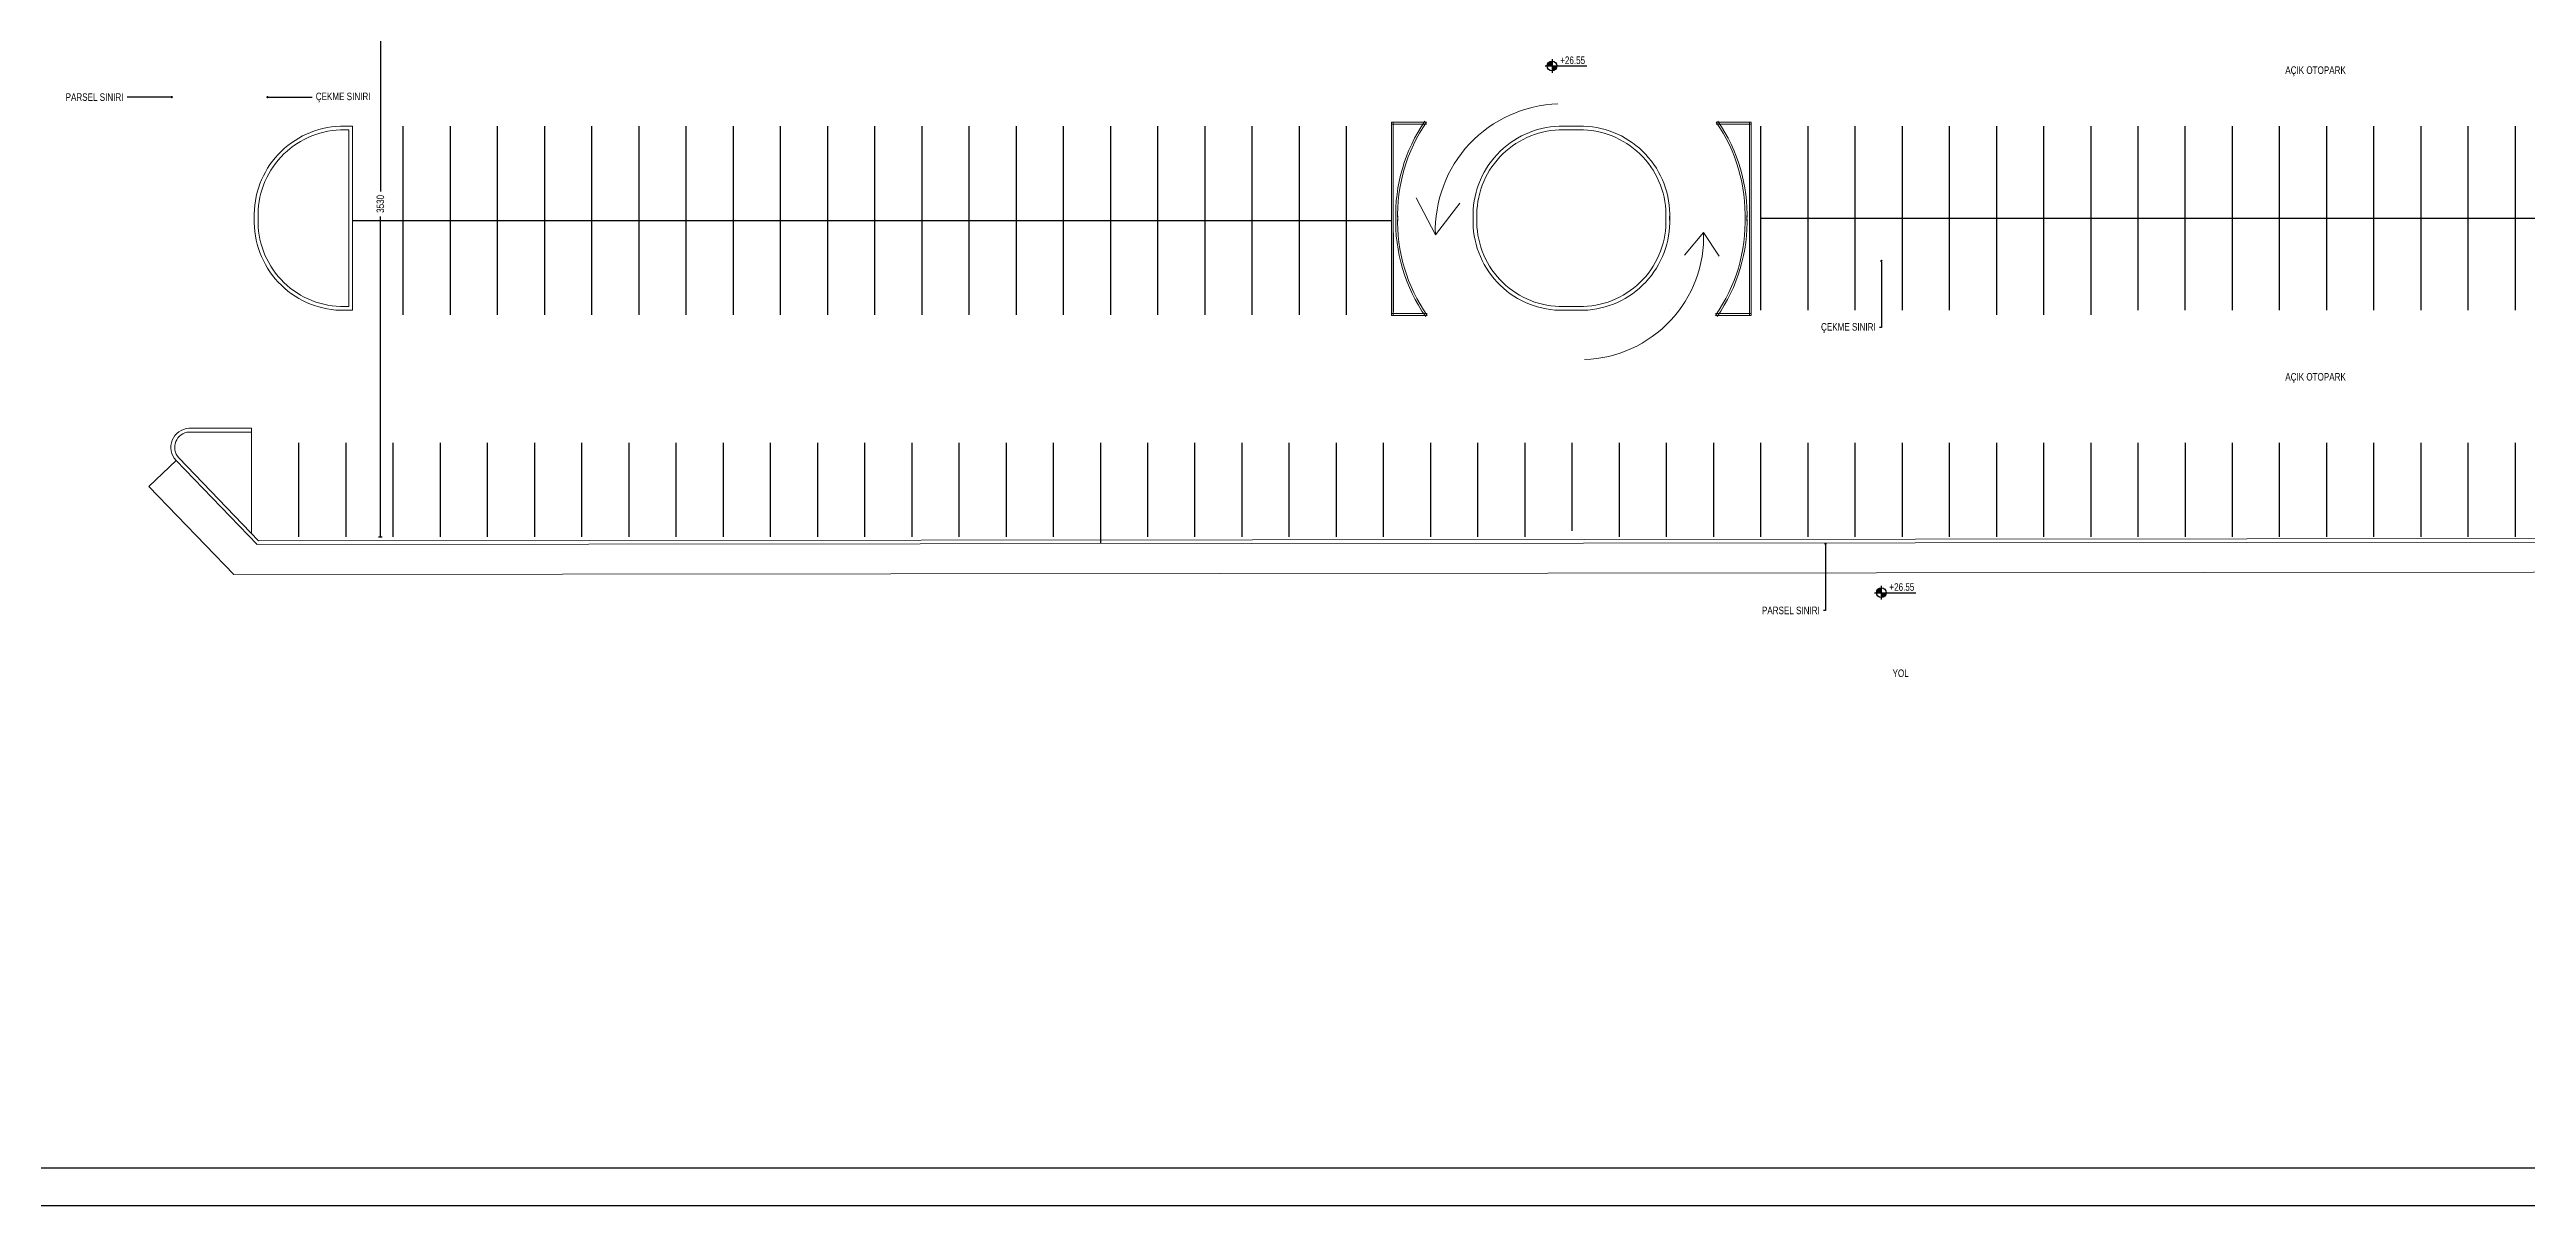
# Model space of a CAD drawing. Header units: centimetres. Extents: x 26569 to 160723, y -3143 to 14565.
# Drawn here: x 30480 to 37045, y -3143 to -78 of the extents above; entities that cross this region are included whole.
import ezdxf
from ezdxf import colors
from ezdxf.entities.mleader import LeaderData, LeaderLine
from ezdxf.enums import TextEntityAlignment as Align
from ezdxf.math import Vec2, Vec3

# ---------------------------------------------------------------- set-up
doc = ezdxf.new("R2010")
doc.units = ezdxf.units.CM
doc.header["$LTSCALE"] = 100
for name, color, linetype in [('A-ANNO-DIMS', 187, 'Continuous'), ('A-ANNO-NOTE', 1, 'Continuous'), ('A-ANNO-TEXT', 50, 'Continuous'), ('A-ANNO-TTBL', 157, 'Continuous'), ('L-PRKG', 39, 'Continuous'), ('L-SITE-CURB', 33, 'Continuous')]:
    doc.layers.add(name, color=color, linetype=linetype)
doc.styles.add('Fields_100', font='act_simplex.shx', dxfattribs={"width": 0.8, "height": 20})
doc.styles.add('Fields_200', font='act_simplex.shx', dxfattribs={"width": 0.8, "height": 40})
doc.dimstyles.new('FIELDS_100', dxfattribs={"dimscale": 0, "dimtxt": 20, "dimasz": 5, "dimexe": 5, "dimexo": 5, "dimgap": 5, "dimtad": 0, "dimdec": 0, "dimzin": 0, "dimdsep": 46, "dimtxsty": 'Fields_100', "dimblk": 'DOT', "dimcen": 0.09, "dimclrt": 50, "dimadec": 0, "dimazin": 0, "dimtfac": 1, "dimtdec": 0, "dimtix": 1, "dimtofl": 0, "dimtmove": 1, "dimatfit": 3, "dimfxl": 5, "dimfxlon": 1, "dimtolj": 1, "dimtzin": 0, "dimarcsym": 0})

# ---------------------------------------------------------------- blocks, each defined once
blk = doc.blocks.new('Kot_plan')
h = blk.add_hatch(color=0)
h.paths.add_polyline_path([(0, 13, 0.414214), (-13, 0), (0, 0)])
h.paths.add_polyline_path([(13, 0), (0, 0), (0, -13, 0.414214)])
at = {"color": 0}
for p, q in [((-18, 0), (92, 0)), ((0, 18), (0, -18))]:
    blk.add_line(p, q, dxfattribs=at)
blk.add_circle((0, 0), 13, dxfattribs=at)
at = {"color": 0, "style": 'Fields_100', "width": 0.8}
blk.add_attdef('BITMISKOT', (21.6, 5), '', height=20, dxfattribs=at)
blk.add_attdef('KABAKOT', text='', height=20, dxfattribs=at).set_placement((21.6, -5), align=Align.TOP_LEFT)
blk = doc.blocks.new('_Dot')
at = {"color": 0, "linetype": 'ByBlock', "lineweight": -2}
blk.add_line((-0.5, 0), (-1, 0), dxfattribs=at)
at = {"color": 0, "linetype": 'ByBlock', "const_width": 0.5}
blk.add_lwpolyline([(-0.25, 0, 1), (0.25, 0, 1)], format="xyb", close=True, dxfattribs=at)
blk = doc.blocks.new('*D641')
at = {"layer": 'A-ANNO-DIMS', "color": 0, "lineweight": -2, "transparency": 16777216}
for p, q in [((31351.7, 395.4), (31361.7, 395.4)), ((31356.7, 390.4), (31356.7, -454)), ((31356.7, -1364.8), (31356.7, -520.4)), ((31351.7, -1369.8), (31361.7, -1369.8))]:
    blk.add_line(p, q, dxfattribs=at)
at = {"layer": 'DEFPOINTS', "color": 0, "transparency": 16777216}
for p in [(31293.9, 395.4), (31295.7, -1369.8), (31356.7, -1369.8)]:
    blk.add_point(p, dxfattribs=at)
at = {"layer": 'A-ANNO-DIMS', "color": 0, "lineweight": -2, "transparency": 16777216, "xscale": 5, "yscale": 5, "zscale": 5}
for p, rotation in [((31356.7, 395.4), 90), ((31356.7, -1369.8), 270)]:
    blk.add_blockref('_Dot', p, dxfattribs=dict(at, rotation=rotation))
at = {"layer": 'A-ANNO-DIMS', "color": 50, "transparency": 16777216, "insert": (31356.7, -487.2), "char_height": 20, "attachment_point": 5, "rotation": 90, "style": 'Fields_100'}
blk.add_mtext('\\A1;3530', dxfattribs=at)

msp = doc.modelspace()

# ---------------------------------------------------------------- linework, layer by layer
at = {"layer": 'A-ANNO-NOTE', "color": 251, "true_color": 0x636466}
msp.add_line((34041.67, -564.02), (34041.67, -772.46), dxfattribs=at)
at = {"layer": 'A-ANNO-TTBL'}
for points in [[(157421.04, -3142.83), (157421.04, 9557.17), (26568.76, 9557.19), (26568.76, -3142.81)], [(157321.04, -3042.83), (157321.04, 9457.17), (26668.76, 9457.19), (26668.76, -3042.81)]]:
    msp.add_lwpolyline(points, close=True, dxfattribs=at)
at = {"layer": 'L-PRKG'}
for p, q in [((31416.67, -281.19), (31416.67, -531.19)), ((31541.67, -281.19), (31541.67, -531.19)), ((31666.67, -281.19), (31666.67, -531.19)), ((31791.67, -281.19), (31791.67, -531.19)), ((31916.67, -281.19), (31916.67, -531.19)), ((32041.67, -281.19), (32041.67, -531.19)), ((32166.67, -281.19), (32166.67, -531.19)), ((32291.67, -281.19), (32291.67, -531.19)), ((32416.67, -281.19), (32416.67, -531.19)), ((32541.67, -281.19), (32541.67, -531.19)), ((32666.67, -281.19), (32666.67, -531.19)), ((32791.67, -281.19), (32791.67, -531.19)), ((32916.67, -281.19), (32916.67, -531.19)), ((33041.67, -281.19), (33041.67, -531.19)), ((33041.67, -281.19), (33041.67, -531.19)), ((33166.67, -281.19), (33166.67, -531.19)), ((33291.67, -281.19), (33291.67, -531.19)), ((33416.67, -281.19), (33416.67, -531.19)), ((33541.67, -281.19), (33541.67, -531.19)), ((33666.67, -281.19), (33666.67, -531.19)), ((33791.67, -281.19), (33791.67, -531.19)), ((33916.67, -281.19), (33916.67, -531.19)), ((35015.04, -281.19), (35015.04, -769.28)), ((35140.04, -281.19), (35140.04, -769.28)), ((35265.04, -281.19), (35265.04, -769.28)), ((35390.04, -281.19), (35390.04, -769.28)), ((35515.04, -281.19), (35515.04, -769.28)), ((35640.04, -281.19), (35640.04, -781.19)), ((35640.04, -281.19), (35640.04, -781.19)), ((35765.04, -281.19), (35765.04, -781.19)), ((35890.04, -281.19), (35890.04, -781.19)), ((36015.04, -281.19), (36015.04, -769.28)), ((36140.04, -281.19), (36140.04, -769.28)), ((36265.04, -281.19), (36265.04, -769.28)), ((36390.04, -281.19), (36390.04, -769.28)), ((36515.04, -281.19), (36515.04, -769.28)), ((36640.04, -281.19), (36640.04, -769.28)), ((36765.04, -281.19), (36765.04, -769.28)), ((36890.04, -281.19), (36890.04, -769.28)), ((37015.04, -281.19), (37015.04, -769.28)), ((31283.03, -531.19), (34036.64, -531.19)), ((31416.67, -531.19), (31416.67, -781.19)), ((31541.67, -531.19), (31541.67, -781.19)), ((31666.67, -531.19), (31666.67, -781.19)), ((31791.67, -531.19), (31791.67, -781.19)), ((31916.67, -531.19), (31916.67, -781.19)), ((32041.67, -531.19), (32041.67, -781.19)), ((32166.67, -531.19), (32166.67, -781.19)), ((32291.67, -531.19), (32291.67, -781.19)), ((32416.67, -531.19), (32416.67, -781.19)), ((32541.67, -531.19), (32541.67, -781.19)), ((32666.67, -531.19), (32666.67, -781.19)), ((32791.67, -531.19), (32791.67, -781.19)), ((32916.67, -531.19), (32916.67, -781.19)), ((33041.67, -531.19), (33041.67, -781.19)), ((33041.67, -531.19), (33041.67, -781.19)), ((33166.67, -531.19), (33166.67, -781.19)), ((33291.67, -531.19), (33291.67, -781.19)), ((33416.67, -531.19), (33416.67, -781.19)), ((33541.67, -531.19), (33541.67, -781.19)), ((33666.67, -531.19), (33666.67, -781.19)), ((33791.67, -531.19), (33791.67, -781.19)), ((33916.67, -531.19), (33916.67, -781.19)), ((35015.04, -525.24), (41016.37, -525.24)), ((31140.07, -1120.28), (31140.07, -1370.28)), ((31265.07, -1120.28), (31265.07, -1370.28)), ((31390.07, -1120.28), (31390.07, -1370.28)), ((31515.07, -1120.28), (31515.07, -1370.28)), ((31640.07, -1120.28), (31640.07, -1370.28)), ((31765.07, -1120.28), (31765.07, -1370.28)), ((31890.07, -1120.28), (31890.07, -1370.28)), ((32015.07, -1120.28), (32015.07, -1370.28)), ((32140.07, -1120.28), (32140.07, -1370.28)), ((32265.07, -1120.28), (32265.07, -1370.28)), ((32390.07, -1120.28), (32390.07, -1370.28)), ((32515.07, -1120.28), (32515.07, -1370.28)), ((32640.07, -1120.28), (32640.07, -1370.28)), ((32765.07, -1120.28), (32765.07, -1370.28)), ((32890.07, -1120.28), (32890.07, -1370.28)), ((33015.07, -1120.28), (33015.07, -1370.28)), ((33015.07, -1120.28), (33015.07, -1370.28)), ((33140.07, -1120.28), (33140.07, -1370.28)), ((33265.07, -1120.28), (33265.07, -1385.71)), ((33390.07, -1120.28), (33390.07, -1370.28)), ((33515.07, -1120.28), (33515.07, -1370.28)), ((33640.07, -1120.28), (33640.07, -1370.28)), ((33765.07, -1120.28), (33765.07, -1370.28)), ((33890.07, -1120.28), (33890.07, -1370.28)), ((34015.07, -1120.28), (34015.07, -1370.28)), ((34140.07, -1120.28), (34140.07, -1370.28)), ((34265.07, -1120.28), (34265.07, -1370.28)), ((34390.07, -1120.28), (34390.07, -1370.28)), ((34515.07, -1120.28), (34515.07, -1353.67)), ((34640.07, -1120.28), (34640.07, -1370.28)), ((34765.07, -1120.28), (34765.07, -1370.28)), ((34890.07, -1120.28), (34890.07, -1370.28)), ((35015.07, -1120.28), (35015.07, -1370.28)), ((35140.07, -1120.28), (35140.07, -1370.28)), ((35265.07, -1120.28), (35265.07, -1370.28)), ((35390.07, -1120.28), (35390.07, -1370.28)), ((35515.07, -1120.28), (35515.07, -1370.28)), ((35640.07, -1120.28), (35640.07, -1370.28)), ((35640.07, -1120.28), (35640.07, -1370.28)), ((35765.07, -1120.28), (35765.07, -1370.28)), ((35890.07, -1120.28), (35890.07, -1370.28)), ((36015.07, -1120.28), (36015.07, -1370.28)), ((36140.07, -1120.28), (36140.07, -1370.28)), ((36265.07, -1120.28), (36265.07, -1370.28)), ((36390.07, -1120.28), (36390.07, -1370.28)), ((36515.07, -1120.28), (36515.07, -1370.28)), ((36640.07, -1120.28), (36640.07, -1370.28)), ((36765.07, -1120.28), (36765.07, -1370.28)), ((36890.07, -1120.28), (36890.07, -1370.28)), ((37015.07, -1120.28), (37015.07, -1370.28))]:
    msp.add_line(p, q, dxfattribs=at)
at = {"layer": 'L-SITE-CURB', "lineweight": 0}
for p, q in [((31283.03, -281.19), (31250.78, -281.19)), ((31273.03, -291.19), (31250.78, -291.19)), ((31273.03, -291.19), (31273.03, -759.28)), ((31283.03, -281.19), (31283.03, -769.28)), ((34129.39, -270.56), (34036.64, -270.56)), ((34036.64, -270.56), (34036.64, -783.17)), ((34129.39, -275.56), (34036.64, -275.56)), ((34041.64, -270.56), (34041.64, -783.17)), ((34513.6, -281.19), (34481.35, -281.19)), ((34503.6, -291.19), (34481.35, -291.19)), ((34503.6, -291.19), (34523.6, -291.19)), ((34513.6, -281.19), (34545.84, -281.19)), ((34523.6, -291.19), (34545.84, -291.19)), ((34897.8, -270.56), (34990.56, -270.56)), ((34897.8, -275.56), (34990.56, -275.56)), ((34985.56, -270.56), (34985.56, -783.17)), ((34990.56, -270.56), (34990.56, -783.17)), ((31022.51, -541.24), (31022.51, -509.23)), ((34153.14, -569.26), (34102.56, -470.88)), ((34153.14, -569.26), (34217.65, -485.11)), ((34774.12, -541.24), (34774.12, -509.23)), ((34864.07, -562.82), (34813.26, -622.86)), ((34864.07, -562.82), (34905.72, -626.11)), ((31232.05, -769.28), (31232.05, -769.28)), ((31273.03, -759.28), (31250.78, -759.28)), ((31283.03, -769.28), (31250.78, -769.28)), ((34036.64, -778.17), (34131.65, -778.17)), ((34036.64, -783.17), (34131.65, -783.17)), ((34503.6, -759.28), (34481.35, -759.28)), ((34513.6, -769.28), (34481.35, -769.28)), ((34503.6, -759.28), (34523.6, -759.28)), ((34513.6, -769.28), (34545.84, -769.28)), ((34523.6, -759.28), (34545.84, -759.28)), ((34774.12, -769.28), (34774.12, -769.28)), ((34990.56, -778.17), (34895.55, -778.17)), ((34990.56, -783.17), (34895.55, -783.17)), ((31014.9, -1082.08), (30848.99, -1082.08)), ((31014.91, -1092.08), (30848.99, -1092.08)), ((31014.9, -1082.08), (31015.18, -1360.04)), ((30743.05, -1236.58), (30815.07, -1167.21)), ((30815.07, -1167.21), (31029.81, -1390.13)), ((31034.06, -1380.13), (30822.4, -1160.4)), ((40950.07, -1370.22), (31034.06, -1380.13)), ((40953.18, -1380.22), (31029.81, -1390.13))]:
    msp.add_line(p, q, dxfattribs=at)
msp.add_lwpolyline([(41283.7, -1249.99), (40971.3, -1464.16), (40546.71, -1460.53), (30967.99, -1470.1), (30743.05, -1236.58)], dxfattribs=at)
for centre, radius, start, end in [((34489.11, -557.87), 336.17, 91.882726, 181.942028), ((31258.54, -517.23), 236.17, 91.882726, 181.942028), ((31258.54, -517.23), 226.17, 91.882726, 181.942028), ((34489.11, -517.23), 441.17, 145.560368, 181.942028), ((34489.11, -517.23), 436.17, 145.560368, 181.942028), ((34489.11, -517.23), 236.17, 91.882726, 181.942028), ((34489.11, -517.23), 226.17, 91.882726, 181.942028), ((34538.08, -517.23), 226.17, 358.057972, 88.117274), ((34538.08, -517.23), 236.17, 358.057972, 88.117274), ((34538.08, -517.23), 436.17, 358.057972, 34.439632), ((34538.08, -517.23), 441.17, 358.057972, 34.439632), ((34489.11, -533.24), 441.17, 178.057972, 214.960031), ((34489.11, -533.24), 436.17, 178.057972, 214.960031), ((34538.08, -533.24), 436.17, 325.039969, 1.942028), ((34538.08, -533.24), 441.17, 325.039969, 1.942028), ((31258.54, -533.24), 236.17, 178.057972, 268.117274), ((31258.54, -533.24), 226.17, 178.057972, 268.117274), ((34489.11, -533.24), 236.17, 178.057972, 268.117274), ((34489.11, -533.24), 226.17, 178.057972, 268.117274), ((34538.08, -533.24), 226.17, 271.882726, 1.942028), ((34538.08, -533.24), 236.17, 271.882726, 1.942028), ((34538.08, -573.87), 326.17, 271.882726, 1.942028), ((30852.23, -1132.69), 50.72, 93.654745, 222.895931), ((30852.23, -1132.69), 40.72, 93.654745, 222.895931)]:
    msp.add_arc(centre, radius, start, end, dxfattribs=at)

# ---------------------------------------------------------------- block references
at = {"layer": 'A-ANNO-DIMS'}
ref = msp.add_blockref('Kot_plan', (34462.35, -121.33), dxfattribs=at)
ref.add_attrib('BITMISKOT', '+26.55', (34483.94, -116.33), dxfattribs={"layer": 'A-ANNO-TEXT', "height": 20, "style": 'Fields_100', "width": 0.8})
ref = msp.add_blockref('Kot_plan', (35334.98, -1518), dxfattribs=at)
ref.add_attrib('BITMISKOT', '+26.55', (35356.56, -1513), dxfattribs={"layer": 'A-ANNO-TEXT', "height": 20, "style": 'Fields_100', "width": 0.8})

# ---------------------------------------------------------------- texts
at = {"layer": 'A-ANNO-TEXT', "char_height": 20, "attachment_point": 5, "style": 'Fields_200'}
for s, insert in [('AÇIK OTOPARK', (36486.08, -135.59)), ('AÇIK OTOPARK', (36486.08, -948.74)), ('YOL', (35386.31, -1731.74))]:
    msp.add_mtext_dynamic_manual_height_columns(s, width=290.9769, gutter_width=100, heights=[0], dxfattribs=dict(at, insert=insert))

# ---------------------------------------------------------------- dimensions: what is measured, and where the dimension line sits
at = {"layer": 'A-ANNO-DIMS'}
dim = msp.add_linear_dim(base=(31356.67, -1369.77), p1=(31293.95, 395.41), p2=(31295.71, -1369.77), angle=90, dimstyle='FIELDS_100', override={"dimscale": 1, "dimlfac": 2}, dxfattribs=at)
dim.commit()
dim.dimension.update_dxf_attribs({"geometry": '*D641', "text_midpoint": (31356.67, -487.18)})

# ---------------------------------------------------------------- leaders
ml = msp.add_multileader_mtext('Standard', dxfattribs=at)
ml.set_content('PARSEL SINIRI', color=50, style='Fields_200')
ml.set_leader_properties(color=256)
ml.set_arrow_properties(name='DOT')
ml.build(insert=Vec2(0, 0))
ml.multileader.update_dxf_attribs({"dogleg_length": 10, "arrow_head_size": 6})
ctx = ml.context
ctx.base_point, ctx.char_height, ctx.arrow_head_size, ctx.landing_gap_size, ctx.plane_origin = Vec3(30499.74, -204.06), 20, 6, 10, Vec3(30803.77, -204.06)
ctx.text_align_type = 2
notes = []
notes.append((ctx, [(0, (1, 1, 0), (30690.84, -204.06), (-1, 0), 5, [(0, [(30803.77, -204.06)], 0, [])])]))
ctx.mtext.insert, ctx.mtext.alignment, ctx.mtext.flow_direction = Vec3(30675.84, -194.06), 3, 5
ml = msp.add_multileader_mtext('Standard', dxfattribs=at)
ml.set_content('ÇEKME SINIRI', color=50, style='Fields_200')
ml.set_leader_properties(color=256)
ml.set_arrow_properties(name='DOT')
ml.build(insert=Vec2(0, 0))
ml.multileader.update_dxf_attribs({"dogleg_length": 10, "arrow_head_size": 6})
ctx = ml.context
ctx.base_point, ctx.char_height, ctx.arrow_head_size, ctx.landing_gap_size, ctx.plane_origin = Vec3(31175.55, -204.06), 20, 6, 10, Vec3(31057.61, -204.06)
notes.append((ctx, [(0, (1, 1, 0), (31170.55, -204.06), (1, 0), 5, [(0, [(31057.61, -204.06)], 0, [])])]))
ctx.mtext.insert, ctx.mtext.flow_direction = Vec3(31185.55, -192.15), 5
ml = msp.add_multileader_mtext('Standard', dxfattribs=at)
ml.set_content('ÇEKME SINIRI', color=50, style='Fields_200')
ml.set_leader_properties(color=256)
ml.set_arrow_properties(name='DOT')
ml.build(insert=Vec2(0, 0))
ml.multileader.update_dxf_attribs({"dogleg_length": 10, "arrow_head_size": 6})
ctx = ml.context
ctx.base_point, ctx.char_height, ctx.arrow_head_size, ctx.landing_gap_size, ctx.plane_origin = Vec3(35156.4, -815.11), 20, 6, 10, Vec3(35335.38, -815.11)
ctx.text_align_type = 2
notes.append((ctx, [(0, (1, 1, 0), (35335.31, -815.11), (-1, 0), 5, [(0, [(35335.31, -638.42)], 0, [])])]))
ctx.mtext.insert, ctx.mtext.alignment, ctx.mtext.flow_direction = Vec3(35320.31, -803.21), 3, 5
ml = msp.add_multileader_mtext('Standard', dxfattribs=at)
ml.set_content('PARSEL SINIRI', color=50, style='Fields_200')
ml.set_leader_properties(color=256)
ml.set_arrow_properties(name='DOT')
ml.build(insert=Vec2(0, 0))
ml.multileader.update_dxf_attribs({"dogleg_length": 10, "arrow_head_size": 6})
ctx = ml.context
ctx.base_point, ctx.char_height, ctx.arrow_head_size, ctx.landing_gap_size, ctx.plane_origin = Vec3(34995.99, -1565.07), 20, 6, 10, Vec3(35187.15, -1565.07)
ctx.text_align_type = 2
notes.append((ctx, [(0, (1, 1, 0), (35187.08, -1565.07), (-1, 0), 5, [(0, [(35187.08, -1388.38)], 0, [])])]))
ctx.mtext.insert, ctx.mtext.alignment, ctx.mtext.flow_direction = Vec3(35172.08, -1555.07), 3, 5
for ctx, leaders in notes:
    for number, flags, end, landing, length, lines in leaders:
        leader = LeaderData()
        leader.index, (leader.has_last_leader_line, leader.has_dogleg_vector, leader.attachment_direction) = number, flags
        leader.last_leader_point, leader.dogleg_vector, leader.dogleg_length = Vec3(end), Vec3(landing), length
        for number, points, colour, breaks in lines:
            line = LeaderLine()
            line.index, line.vertices, line.color, line.breaks = number, Vec3.list(points), colors.encode_raw_color(colour), breaks
            leader.lines.append(line)
        ctx.leaders.append(leader)

doc.saveas('drawing.dxf')
